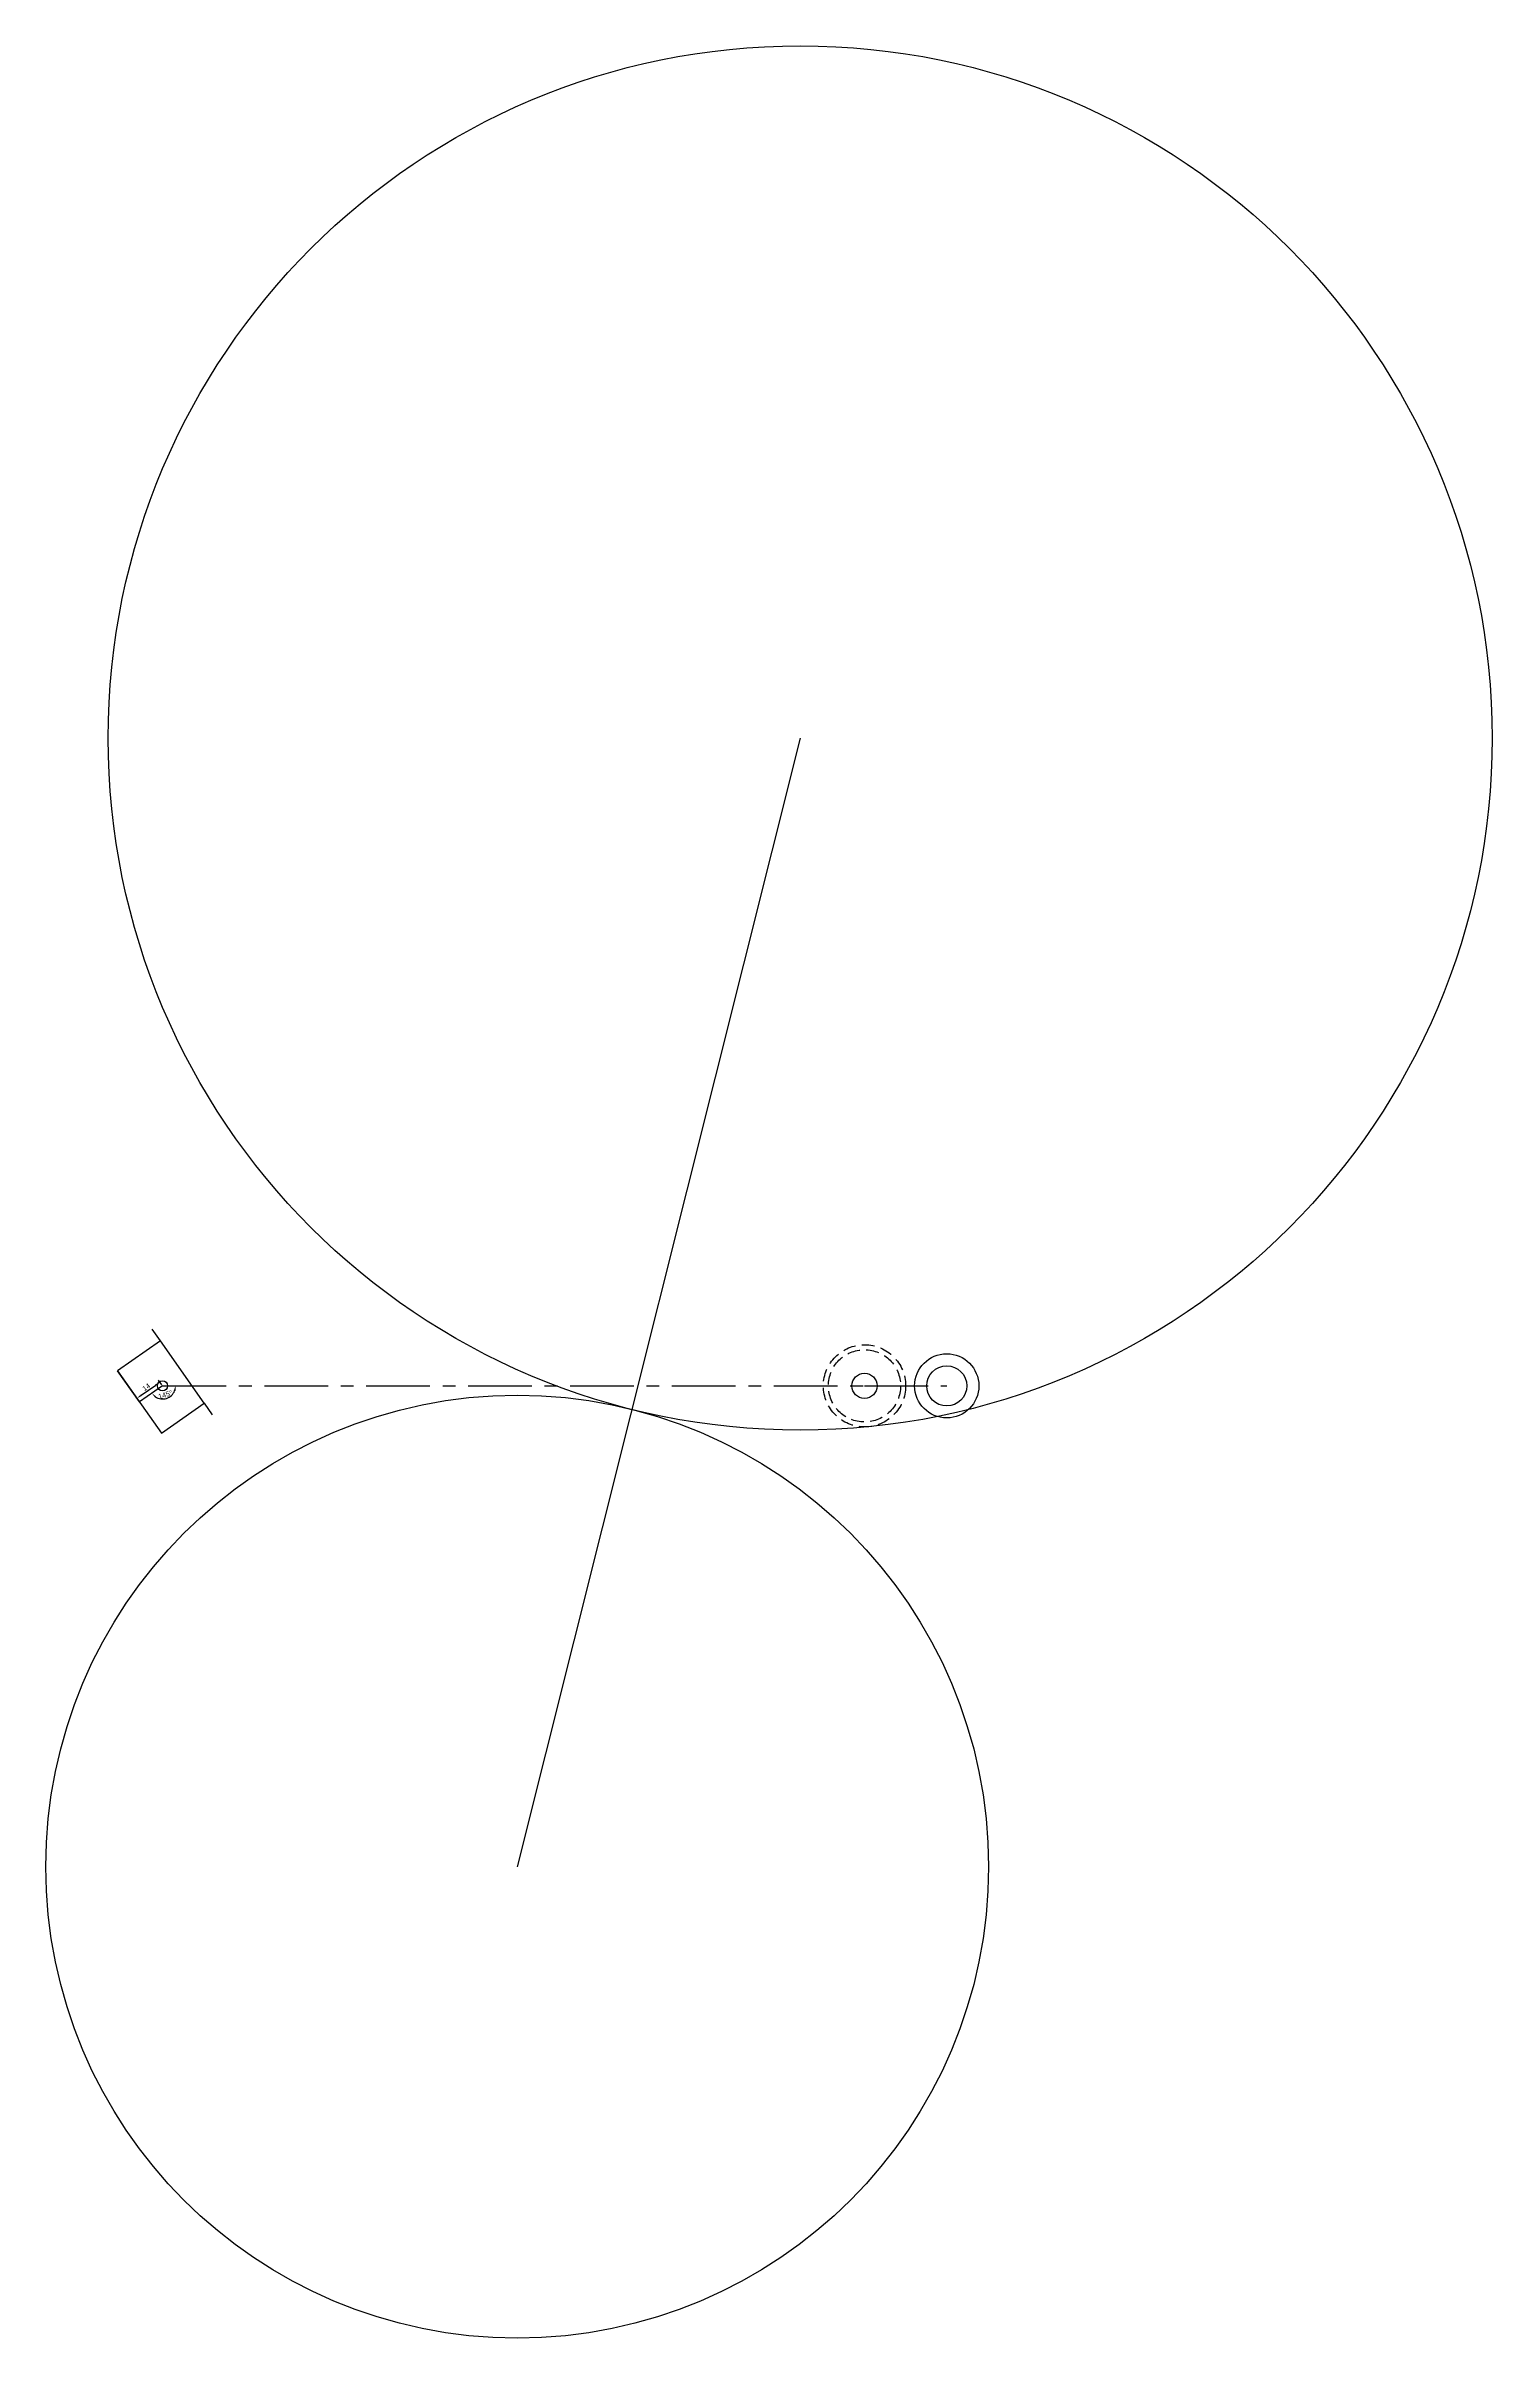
# Model space of a CAD drawing. Header units: millimetres. Extents: x -58 to 663, y -475 to 668.
import ezdxf

# ---------------------------------------------------------------- set-up
doc = ezdxf.new("R2010")
doc.units = ezdxf.units.MM
doc.linetypes.add('CENTER', pattern=[50.8, 31.75, -6.35, 6.35, -6.35])
doc.linetypes.add('HIDDEN', pattern=[9.525, 6.35, -3.175])
for name, color, linetype in [('도면층1', 3, 'HIDDEN'), ('도면층4', 7, 'Continuous'), ('수치선', 1, 'Continuous')]:
    doc.layers.add(name, color=color, linetype=linetype)
doc.layers.add('중심선', color=2, linetype='CENTER', lineweight=25)
doc.styles.get("Standard").update_dxf_attribs({"font": 'arial.ttf'})
doc.dimstyles.new('ISO-25', dxfattribs={"dimtxt": 2.5, "dimasz": 2.5, "dimexe": 1.25, "dimexo": 0.625, "dimtad": 1, "dimtxsty": 'Standard', "dimcen": 2.5, "dimadec": 0, "dimazin": 0, "dimtfac": 1, "dimtmove": 0, "dimatfit": 3, "dimfxl": 1, "dimarcsym": 0})

# ---------------------------------------------------------------- blocks, each defined once
blk = doc.blocks.new('*D3')
at = {"layer": 'Defpoints', "color": 0, "transparency": 16777216}
for p in [(0, 0), (0, 0), (-11.5, -8), (-0.8, -6.5), (350, 0)]:
    blk.add_point(p, dxfattribs=at)
at = {"layer": '수치선', "color": 0, "lineweight": -2, "transparency": 16777216}
blk.add_arc((0, 0), 6.53, 237.0717, 337.9283, dxfattribs=at)
at = {"layer": '수치선', "color": 0, "transparency": 16777216}
for points in [[(-3.8, -5.8), (-3.3, -5.2), (-5.3, -3.7)], [(5.6, -2.4), (6.5, -2.5), (6.5, 0)]]:
    blk.add_solid(points, dxfattribs=at)
at = {"layer": '수치선', "color": 0, "transparency": 16777216, "insert": (1.4, -4.4), "char_height": 2.5, "attachment_point": 5, "rotation": 17.5}
blk.add_mtext('145°', dxfattribs=at)
blk = doc.blocks.new('*D4')
at = {"layer": 'Defpoints', "color": 0, "transparency": 16777216}
for p in [(-1.3, 1.9), (0, 0), (-11.5, -8)]:
    blk.add_point(p, dxfattribs=at)
at = {"layer": '수치선', "color": 0, "lineweight": -2, "transparency": 16777216}
for p, q in [((-10.7, -4.7), (-3.4, 0.4)), ((-0.4, 0.5), (-2, 2.9)), ((-11.8, -7.5), (-13.5, -5.1))]:
    blk.add_line(p, q, dxfattribs=at)
at = {"layer": '수치선', "color": 0, "transparency": 16777216}
for points in [[(-3.6, 0.8), (-3.1, 0.1), (-1.3, 1.9)], [(-11, -4.4), (-10.5, -5.1), (-12.8, -6.2)]]:
    blk.add_solid(points, dxfattribs=at)
at = {"layer": '수치선', "color": 0, "transparency": 16777216, "insert": (-8.1, -0.6), "char_height": 2.5, "attachment_point": 5, "rotation": 35}
blk.add_mtext('14', dxfattribs=at)

msp = doc.modelspace()

# ---------------------------------------------------------------- linework, layer by layer
at = {"layer": '도면층1'}
for radius in [20.5, 18]:
    msp.add_circle((350, 0), radius, dxfattribs=at)
at = {"layer": '도면층4'}
for p, q in [((317.934, 322.912), (176.822, -239.66)), ((-1.068, 22.447), (-5.083, 28.181)), ((-1.068, 22.447), (-22.366, 7.534)), ((20.728, -8.681), (-1.068, 22.447)), ((-11.468, -8.03), (-22.366, 7.534)), ((-22.366, 7.534), (-0.57, -23.594)), ((-0.57, -23.594), (20.728, -8.681)), ((20.728, -8.681), (24.743, -14.415))]:
    msp.add_line(p, q, dxfattribs=at)
for centre, radius in [((317.934, 322.912), 345), ((391, 0), 16), ((0, 0), 2.55), ((350, 0), 6.25), ((391, 0), 10), ((176.822, -239.66), 235)]:
    msp.add_circle(centre, radius, dxfattribs=at)
at = {"layer": '중심선'}
for p, q in [((0, 0), (-11.468, -8.03)), ((0, 0), (350, 0)), ((350, 0), (391, 0))]:
    msp.add_line(p, q, dxfattribs=at)

# ---------------------------------------------------------------- dimensions: what is measured, and where the dimension line sits
at = {"layer": '수치선'}
dim = msp.add_aligned_dim(p1=(-11.468, -8.03), p2=(0, 0), distance=2.293, dimstyle='ISO-25', dxfattribs=at)
dim.commit()
dim.dimension.update_dxf_attribs({"geometry": '*D4', "text_midpoint": (-8.128, -0.597)})
dim = msp.add_angular_dim_2l(base=(-0.758, -6.486), line1=((0, 0), (350, 0)), line2=((0, 0), (-11.468, -8.03)), dimstyle='ISO-25', dxfattribs=at)
dim.commit()
dim.dimension.update_dxf_attribs({"geometry": '*D3', "text_midpoint": (1.392, -4.414)})

doc.saveas('drawing.dxf')
